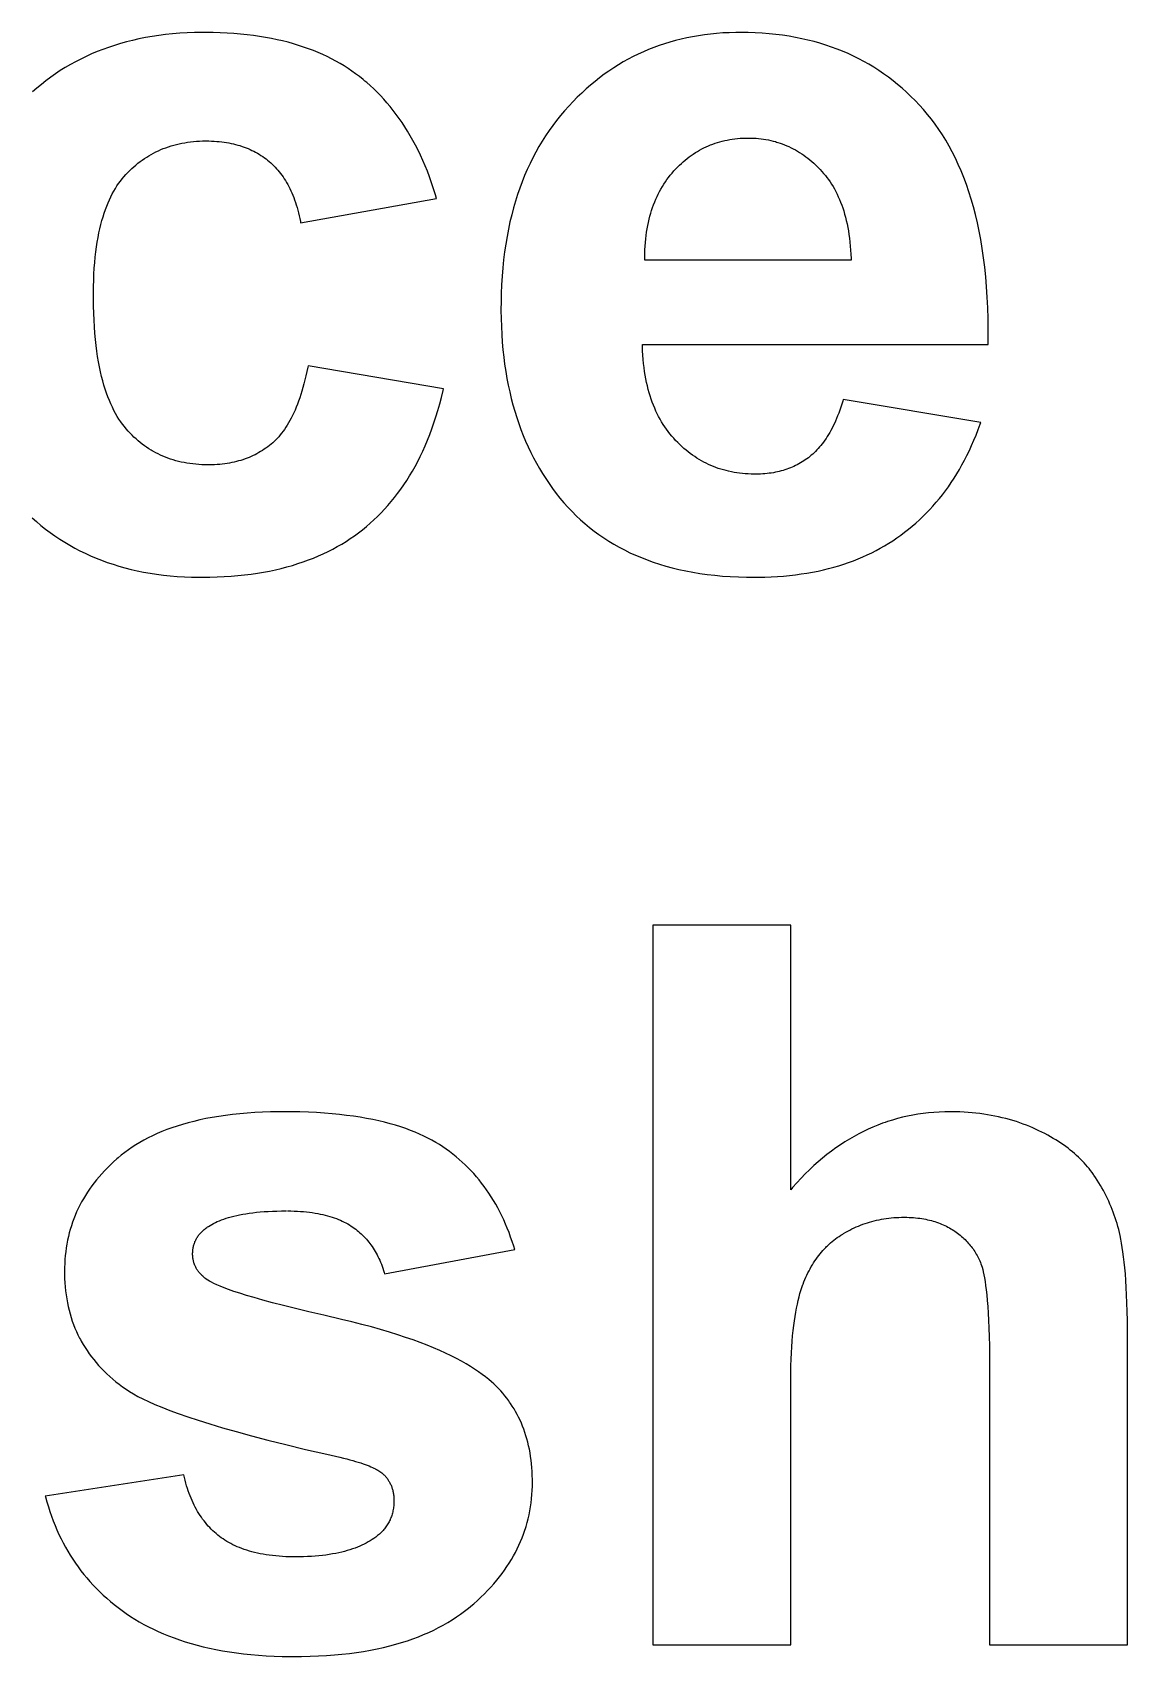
# Model space of a CAD drawing. Header units: millimetres. Extents: x 0 to 841, y 0 to 594.
# Drawn here: x 156.01 to 162.09, y 324.76 to 333.79 of the extents above; entities that cross this region are included whole.
import ezdxf

# ---------------------------------------------------------------- set-up
doc = ezdxf.new("R2010")
doc.units = ezdxf.units.MM
doc.header["$LTSCALE"] = 46.255
doc.layers.add('5_CURVES', color=7, linetype='CONTINUOUS')

msp = doc.modelspace()

# ---------------------------------------------------------------- linework, layer by layer
at = {"layer": '5_CURVES', "color": 7, "linetype": 'CONTINUOUS'}
for p, q in [((157.4999, 332.7346), (158.2557, 332.871)), ((160.5586, 332.5272), (159.4126, 332.5272)), ((159.3989, 332.0579), (161.3198, 332.0579)), ((158.2939, 331.8124), (157.5408, 331.9406)), ((161.2789, 331.6241), (160.5149, 331.7523)), ((159.4562, 328.8301), (159.4562, 324.8301)), ((160.223, 328.8301), (159.4562, 328.8301)), ((160.223, 327.3594), (160.223, 328.8301)), ((157.9665, 326.8929), (158.6895, 327.0266)), ((162.0947, 324.8301), (162.0945, 326.5804)), ((161.328, 326.3787), (161.328, 324.8301)), ((156.8505, 325.7742), (156.0811, 325.6568)), ((159.4562, 324.8301), (160.223, 324.8301)), ((161.328, 324.8301), (162.0947, 324.8301))]:
    msp.add_line(p, q, dxfattribs=at)
for points in [[(156.9651, 333.7933), (156.9517, 333.7932), (156.9096, 333.7925), (156.8684, 333.791), (156.828, 333.7886), (156.7884, 333.7853), (156.7495, 333.7813), (156.7114, 333.7765), (156.6741, 333.7709), (156.6375, 333.7645), (156.6016, 333.7573), (156.5663, 333.7495), (156.5318, 333.7408), (156.4979, 333.7315), (156.4646, 333.7214), (156.432, 333.7105), (156.4, 333.699), (156.3686, 333.6868), (156.3378, 333.6738), (156.3075, 333.6601), (156.2778, 333.6457), (156.2487, 333.6307), (156.2201, 333.6149), (156.192, 333.5983), (156.1644, 333.5811), (156.1374, 333.5632), (156.124, 333.5539), (156.1108, 333.5445), (156.0848, 333.5251), (156.0592, 333.5049), (156.0341, 333.484), (156.0095, 333.4624)], [(157.8055, 333.5641), (157.7846, 333.5791), (157.7631, 333.5936), (157.7411, 333.6076), (157.7186, 333.6211), (157.6955, 333.6342), (157.6718, 333.6468), (157.6475, 333.659), (157.6226, 333.6706), (157.597, 333.6818), (157.5709, 333.6925), (157.5441, 333.7027), (157.5166, 333.7124), (157.4885, 333.7216), (157.4596, 333.7303), (157.4301, 333.7385), (157.3998, 333.7462), (157.3688, 333.7533), (157.337, 333.7599), (157.3045, 333.7659), (157.2712, 333.7714), (157.237, 333.7763), (157.202, 333.7806), (157.1662, 333.7843), (157.1295, 333.7873), (157.0919, 333.7898), (157.0535, 333.7916), (157.0141, 333.7928), (156.9737, 333.7933), (156.9651, 333.7933)], [(159.9419, 333.7933), (159.9177, 333.7931), (159.8817, 333.7921), (159.8464, 333.7904), (159.8116, 333.7878), (159.7774, 333.7845), (159.7437, 333.7804), (159.7105, 333.7755), (159.6779, 333.7699), (159.6457, 333.7636), (159.614, 333.7564), (159.5828, 333.7486), (159.552, 333.74), (159.5217, 333.7307), (159.4917, 333.7206), (159.4622, 333.7098), (159.4331, 333.6983), (159.4043, 333.686), (159.3759, 333.673), (159.3479, 333.6592), (159.3203, 333.6447), (159.293, 333.6295), (159.266, 333.6134), (159.2394, 333.5967), (159.2131, 333.5791), (159.1871, 333.5607), (159.1614, 333.5416), (159.136, 333.5216), (159.1109, 333.5008), (159.0861, 333.4792), (159.0616, 333.4567), (159.0373, 333.4334), (159.0134, 333.4091), (158.9897, 333.384)], [(160.9616, 333.3642), (160.9386, 333.3898), (160.9151, 333.4144), (160.8913, 333.4382), (160.867, 333.4612), (160.8424, 333.4833), (160.8173, 333.5047), (160.7918, 333.5252), (160.7659, 333.545), (160.7395, 333.564), (160.7127, 333.5822), (160.6854, 333.5996), (160.6577, 333.6163), (160.6295, 333.6323), (160.6008, 333.6475), (160.5717, 333.662), (160.542, 333.6757), (160.5118, 333.6887), (160.4811, 333.7009), (160.4498, 333.7124), (160.418, 333.7232), (160.3856, 333.7332), (160.3526, 333.7425), (160.319, 333.7511), (160.2848, 333.7588), (160.2499, 333.7659), (160.2144, 333.7721), (160.1781, 333.7776), (160.1412, 333.7822), (160.1036, 333.7861), (160.0652, 333.7892), (160.0261, 333.7914), (159.9862, 333.7928), (159.9455, 333.7933), (159.9419, 333.7933)], [(158.2557, 332.871), (158.2496, 332.8909), (158.2388, 332.9249), (158.2276, 332.9579), (158.2159, 332.99), (158.2039, 333.0214), (158.1915, 333.0519), (158.1787, 333.0815), (158.1656, 333.1104), (158.1521, 333.1386), (158.1382, 333.166), (158.1239, 333.1926), (158.1093, 333.2186), (158.0944, 333.2438), (158.079, 333.2684), (158.0634, 333.2923), (158.0473, 333.3156), (158.031, 333.3382), (158.0142, 333.3602), (157.9971, 333.3815), (157.9797, 333.4023), (157.9618, 333.4225), (157.9436, 333.4421), (157.9251, 333.4612), (157.9061, 333.4797), (157.8868, 333.4976), (157.867, 333.515), (157.857, 333.5235), (157.8469, 333.5319), (157.8264, 333.5483), (157.8055, 333.5641)], [(158.9897, 333.384), (158.9664, 333.358), (158.9439, 333.3315), (158.9222, 333.3043), (158.9012, 333.2766), (158.8809, 333.2483), (158.8614, 333.2193), (158.8425, 333.1897), (158.8244, 333.1595), (158.8071, 333.1286), (158.7904, 333.0971), (158.7744, 333.0648), (158.7592, 333.0319), (158.7447, 332.9982), (158.7308, 332.9638), (158.7177, 332.9286), (158.7053, 332.8926), (158.6937, 332.8558), (158.6828, 332.8181), (158.6726, 332.7796), (158.6632, 332.7403), (158.6545, 332.7), (158.6467, 332.6588), (158.6396, 332.6167), (158.6333, 332.5736), (158.6278, 332.5294), (158.6232, 332.4843), (158.6194, 332.4381), (158.6165, 332.3908), (158.6145, 332.3423), (158.6134, 332.2928), (158.6131, 332.2571)], [(161.3198, 332.0579), (161.3201, 332.0754), (161.3205, 332.1398), (161.3198, 332.2023), (161.3181, 332.263), (161.3153, 332.322), (161.3116, 332.3793), (161.307, 332.4349), (161.3014, 332.4889), (161.2949, 332.5413), (161.2875, 332.5922), (161.2793, 332.6415), (161.2702, 332.6894), (161.2604, 332.7358), (161.2497, 332.7809), (161.2383, 332.8246), (161.2261, 332.8669), (161.2132, 332.908), (161.1996, 332.9478), (161.1853, 332.9864), (161.1703, 333.0238), (161.1546, 333.06), (161.1382, 333.0951), (161.1212, 333.129), (161.1035, 333.1619), (161.0851, 333.1938), (161.0662, 333.2246), (161.0465, 333.2544), (161.0263, 333.2833), (161.0054, 333.3112), (160.9838, 333.3382), (160.9616, 333.3642)], [(156.5176, 332.9911), (156.5283, 333.003), (156.5391, 333.0145), (156.5501, 333.0255), (156.5613, 333.0362), (156.5726, 333.0465), (156.5842, 333.0565), (156.5958, 333.066), (156.6077, 333.0752), (156.6198, 333.084), (156.632, 333.0925), (156.6444, 333.1006), (156.657, 333.1083), (156.6698, 333.1157), (156.6828, 333.1228), (156.696, 333.1295), (156.7094, 333.1359), (156.723, 333.1419), (156.7368, 333.1475), (156.7508, 333.1529), (156.7651, 333.1578), (156.7795, 333.1625), (156.7943, 333.1668), (156.8092, 333.1707), (156.8244, 333.1743), (156.8398, 333.1775), (156.8555, 333.1804), (156.8714, 333.1829), (156.8877, 333.1851), (156.9042, 333.1869), (156.9209, 333.1883), (156.938, 333.1893), (156.9553, 333.19), (156.973, 333.1903), (156.976, 333.1903)], [(156.976, 333.1903), (156.9897, 333.1902), (157.0045, 333.1897), (157.0191, 333.1891), (157.0333, 333.1881), (157.0473, 333.1869), (157.0611, 333.1853), (157.0746, 333.1836), (157.0878, 333.1815), (157.1008, 333.1793), (157.1136, 333.1767), (157.1261, 333.1739), (157.1385, 333.1709), (157.1505, 333.1676), (157.1624, 333.1641), (157.174, 333.1603), (157.1855, 333.1563), (157.1967, 333.1521), (157.2077, 333.1476), (157.2185, 333.1429), (157.2291, 333.138), (157.2396, 333.1328), (157.2498, 333.1274), (157.2599, 333.1217), (157.2697, 333.1159), (157.2794, 333.1098), (157.2889, 333.1034), (157.2983, 333.0968), (157.3074, 333.09), (157.312, 333.0865), (157.3164, 333.083), (157.3253, 333.0757)], [(159.5742, 333.0232), (159.5837, 333.0336), (159.5942, 333.0445), (159.6048, 333.055), (159.6155, 333.0651), (159.6263, 333.0748), (159.6372, 333.0841), (159.6482, 333.093), (159.6594, 333.1016), (159.6706, 333.1098), (159.682, 333.1177), (159.6935, 333.1252), (159.7051, 333.1324), (159.7169, 333.1392), (159.7288, 333.1457), (159.7409, 333.1519), (159.7531, 333.1577), (159.7654, 333.1632), (159.778, 333.1684), (159.7843, 333.1709), (159.7906, 333.1732), (159.8035, 333.1778), (159.8165, 333.182), (159.8297, 333.1859), (159.8431, 333.1894), (159.8566, 333.1926), (159.8704, 333.1955), (159.8843, 333.1981), (159.8985, 333.2003), (159.9129, 333.2022), (159.9275, 333.2038), (159.9423, 333.205), (159.9574, 333.2059), (159.9727, 333.2065), (159.9883, 333.2066)], [(159.9883, 333.2066), (160.0027, 333.2065), (160.0169, 333.206), (160.031, 333.2051), (160.0449, 333.2039), (160.0587, 333.2024), (160.0723, 333.2005), (160.0858, 333.1983), (160.0991, 333.1958), (160.1123, 333.193), (160.1254, 333.1898), (160.1383, 333.1863), (160.1447, 333.1844), (160.1511, 333.1825), (160.1638, 333.1783), (160.1764, 333.1739), (160.1888, 333.1691), (160.2011, 333.164), (160.2133, 333.1585), (160.2254, 333.1527), (160.2373, 333.1466), (160.2492, 333.1402), (160.261, 333.1334), (160.2726, 333.1262), (160.2842, 333.1188), (160.2956, 333.111), (160.3069, 333.1028), (160.3182, 333.0942), (160.3293, 333.0854), (160.3404, 333.0761), (160.3513, 333.0665), (160.3621, 333.0565), (160.3729, 333.0461), (160.3835, 333.0353), (160.3867, 333.032)], [(157.3253, 333.0757), (157.3338, 333.0683), (157.3421, 333.0606), (157.3502, 333.0527), (157.3582, 333.0445), (157.366, 333.0361), (157.3736, 333.0274), (157.381, 333.0185), (157.3882, 333.0093), (157.3953, 332.9998), (157.4022, 332.9901), (157.4089, 332.98), (157.4154, 332.9697), (157.4218, 332.9591), (157.428, 332.9481), (157.434, 332.9369), (157.4398, 332.9253), (157.4455, 332.9134), (157.451, 332.9012), (157.4563, 332.8886), (157.4614, 332.8757), (157.4663, 332.8624), (157.471, 332.8488), (157.4756, 332.8347), (157.4799, 332.8203), (157.4841, 332.8055), (157.488, 332.7903), (157.4917, 332.7747), (157.4952, 332.7586), (157.4985, 332.7421), (157.4999, 332.7346)], [(156.3485, 332.3308), (156.3485, 332.3449), (156.349, 332.3812), (156.3499, 332.4162), (156.3514, 332.45), (156.3534, 332.4825), (156.3558, 332.5138), (156.3586, 332.5439), (156.3619, 332.573), (156.3656, 332.6009), (156.3696, 332.6278), (156.3741, 332.6537), (156.3789, 332.6786), (156.3841, 332.7026), (156.3896, 332.7256), (156.3955, 332.7478), (156.4016, 332.7691), (156.4081, 332.7895), (156.4149, 332.8092), (156.422, 332.8281), (156.4294, 332.8462), (156.437, 332.8636), (156.4449, 332.8803), (156.4531, 332.8963), (156.4616, 332.9116), (156.4703, 332.9264), (156.4792, 332.9405), (156.4884, 332.954), (156.4979, 332.9669), (156.5076, 332.9793), (156.5176, 332.9911)], [(159.4126, 332.5272), (159.4125, 332.5439), (159.4127, 332.565), (159.4134, 332.5858), (159.4144, 332.6061), (159.4159, 332.626), (159.4177, 332.6455), (159.4199, 332.6646), (159.4224, 332.6834), (159.4254, 332.7017), (159.4287, 332.7197), (159.4323, 332.7373), (159.4363, 332.7546), (159.4406, 332.7715), (159.4453, 332.7881), (159.4503, 332.8043), (159.4556, 332.8202), (159.4613, 332.8358), (159.4673, 332.8511), (159.4736, 332.866), (159.4802, 332.8807), (159.4871, 332.895), (159.4944, 332.9091), (159.502, 332.9229), (159.5099, 332.9364), (159.5181, 332.9496), (159.5267, 332.9625), (159.5355, 332.9752), (159.5447, 332.9876), (159.5542, 332.9997), (159.5641, 333.0116), (159.5742, 333.0232)], [(160.3867, 333.032), (160.3966, 333.0213), (160.4062, 333.0102), (160.4156, 332.9989), (160.4247, 332.9871), (160.4335, 332.9751), (160.442, 332.9627), (160.4503, 332.9499), (160.4583, 332.9368), (160.466, 332.9233), (160.4734, 332.9094), (160.4806, 332.8952), (160.4874, 332.8805), (160.494, 332.8654), (160.5004, 332.85), (160.5064, 332.8341), (160.5121, 332.8177), (160.5175, 332.8009), (160.5227, 332.7837), (160.5275, 332.766), (160.532, 332.7478), (160.5362, 332.7291), (160.5401, 332.71), (160.5436, 332.6903), (160.5468, 332.6701), (160.5496, 332.6493), (160.5521, 332.628), (160.5542, 332.6062), (160.556, 332.5838), (160.5573, 332.5607), (160.5583, 332.5371), (160.5586, 332.5272)], [(156.5204, 331.6023), (156.5101, 331.6155), (156.5, 331.6294), (156.4902, 331.6439), (156.4807, 331.6592), (156.4714, 331.6752), (156.4623, 331.692), (156.4535, 331.7095), (156.445, 331.7279), (156.4368, 331.7471), (156.4288, 331.7671), (156.4212, 331.7881), (156.4138, 331.81), (156.4068, 331.8328), (156.4001, 331.8566), (156.3937, 331.8814), (156.3877, 331.9073), (156.382, 331.9343), (156.3767, 331.9624), (156.3718, 331.9917), (156.3674, 332.0221), (156.3633, 332.0538), (156.3597, 332.0867), (156.3566, 332.121), (156.3539, 332.1566), (156.3518, 332.1936), (156.3501, 332.232), (156.349, 332.2718), (156.3485, 332.3132), (156.3485, 332.3308)], [(158.6131, 332.2571), (158.6131, 332.2479), (158.6137, 332.2026), (158.6151, 332.1581), (158.6173, 332.1145), (158.6202, 332.0718), (158.6239, 332.0299), (158.6284, 331.9888), (158.6336, 331.9485), (158.6395, 331.909), (158.6462, 331.8703), (158.6535, 331.8323), (158.6615, 331.795), (158.6703, 331.7585), (158.6797, 331.7226), (158.6897, 331.6874), (158.7005, 331.6529), (158.7119, 331.6191), (158.7239, 331.5858), (158.7367, 331.5532), (158.75, 331.5212), (158.764, 331.4898), (158.7787, 331.459), (158.794, 331.4287), (158.8099, 331.399), (158.8265, 331.3698), (158.8438, 331.3412), (158.8617, 331.3131), (158.8802, 331.2855), (158.8994, 331.2584)], [(159.5838, 331.5252), (159.5728, 331.5371), (159.5622, 331.5493), (159.552, 331.5617), (159.5421, 331.5745), (159.5325, 331.5876), (159.5232, 331.6011), (159.5142, 331.6148), (159.5056, 331.6289), (159.4973, 331.6434), (159.4893, 331.6582), (159.4816, 331.6734), (159.4742, 331.6889), (159.4672, 331.7048), (159.4604, 331.7212), (159.454, 331.7379), (159.4479, 331.7551), (159.4421, 331.7727), (159.4367, 331.7907), (159.4316, 331.8092), (159.4268, 331.8282), (159.4224, 331.8477), (159.4183, 331.8676), (159.4146, 331.8881), (159.4113, 331.9091), (159.4083, 331.9306), (159.4057, 331.9527), (159.4035, 331.9754), (159.4016, 331.9987), (159.4002, 332.0226), (159.3992, 332.0471), (159.3989, 332.0579)], [(157.5408, 331.9406), (157.5392, 331.9319), (157.5343, 331.9079), (157.5292, 331.8848), (157.524, 331.8624), (157.5185, 331.8408), (157.5129, 331.82), (157.507, 331.7999), (157.501, 331.7805), (157.4949, 331.7619), (157.4885, 331.7439), (157.4821, 331.7266), (157.4754, 331.71), (157.4687, 331.694), (157.4618, 331.6786), (157.4547, 331.6638), (157.4476, 331.6496), (157.4403, 331.636), (157.4329, 331.623), (157.4254, 331.6105), (157.4178, 331.5985), (157.41, 331.587), (157.4022, 331.576), (157.3942, 331.5656), (157.3862, 331.5556), (157.378, 331.546), (157.3698, 331.5369), (157.3614, 331.5283), (157.3529, 331.52), (157.3444, 331.5122)], [(157.8438, 331.0291), (157.8653, 331.0466), (157.8863, 331.0646), (157.9069, 331.0832), (157.9271, 331.1024), (157.9468, 331.1221), (157.966, 331.1425), (157.9849, 331.1634), (158.0033, 331.185), (158.0214, 331.2072), (158.039, 331.23), (158.0561, 331.2535), (158.0729, 331.2776), (158.0892, 331.3024), (158.1052, 331.3279), (158.1207, 331.3541), (158.1358, 331.3809), (158.1505, 331.4085), (158.1647, 331.4369), (158.1785, 331.466), (158.1919, 331.4959), (158.2048, 331.5265), (158.2173, 331.558), (158.2293, 331.5903), (158.2409, 331.6234), (158.252, 331.6574), (158.2626, 331.6923), (158.2728, 331.7281), (158.2824, 331.7647), (158.2916, 331.8023), (158.2939, 331.8124)], [(160.5149, 331.7523), (160.5125, 331.7442), (160.5069, 331.7265), (160.5013, 331.7095), (160.4956, 331.693), (160.4898, 331.6772), (160.4839, 331.6619), (160.4779, 331.6472), (160.4718, 331.633), (160.4656, 331.6193), (160.4593, 331.6062), (160.4529, 331.5934), (160.4465, 331.5812), (160.4399, 331.5694), (160.4332, 331.558), (160.4265, 331.547), (160.4196, 331.5364), (160.4127, 331.5262), (160.4057, 331.5163), (160.3985, 331.5068), (160.3913, 331.4977), (160.3839, 331.4889), (160.3765, 331.4804), (160.3689, 331.4723), (160.3613, 331.4644), (160.3535, 331.4568), (160.3456, 331.4496), (160.3375, 331.4426), (160.3294, 331.4358)], [(160.8123, 330.9829), (160.8344, 330.9986), (160.856, 331.0147), (160.8772, 331.0313), (160.898, 331.0484), (160.9183, 331.0659), (160.9382, 331.0839), (160.9577, 331.1024), (160.9768, 331.1213), (160.9955, 331.1408), (161.0138, 331.1607), (161.0317, 331.1812), (161.0491, 331.2022), (161.0662, 331.2236), (161.0829, 331.2457), (161.0992, 331.2682), (161.1152, 331.2913), (161.1307, 331.315), (161.1459, 331.3393), (161.1606, 331.3641), (161.175, 331.3895), (161.189, 331.4156), (161.2026, 331.4422), (161.2159, 331.4695), (161.2287, 331.4975), (161.2411, 331.5261), (161.2532, 331.5554), (161.2648, 331.5853), (161.276, 331.616), (161.2789, 331.6241)], [(156.9869, 331.3895), (156.9691, 331.3896), (156.9514, 331.3902), (156.934, 331.3912), (156.917, 331.3926), (156.9002, 331.3944), (156.8838, 331.3965), (156.8676, 331.399), (156.8517, 331.4019), (156.8362, 331.4051), (156.8209, 331.4087), (156.8058, 331.4126), (156.7911, 331.4169), (156.7765, 331.4216), (156.7623, 331.4266), (156.7482, 331.4319), (156.7344, 331.4376), (156.7208, 331.4436), (156.7075, 331.45), (156.6943, 331.4568), (156.6814, 331.4639), (156.675, 331.4675), (156.6687, 331.4713), (156.6561, 331.4791), (156.6438, 331.4873), (156.6317, 331.4958), (156.6197, 331.5047), (156.608, 331.514), (156.5964, 331.5236), (156.585, 331.5336), (156.5738, 331.5441), (156.5628, 331.5549), (156.5519, 331.5661), (156.5412, 331.5777), (156.5307, 331.5898), (156.5204, 331.6023)], [(157.3444, 331.5122), (157.3353, 331.5045), (157.3262, 331.497), (157.3168, 331.4897), (157.3073, 331.4827), (157.2976, 331.476), (157.2878, 331.4695), (157.2777, 331.4633), (157.2676, 331.4573), (157.2572, 331.4515), (157.2466, 331.446), (157.2359, 331.4408), (157.225, 331.4358), (157.2139, 331.431), (157.2026, 331.4265), (157.1911, 331.4223), (157.1794, 331.4182), (157.1675, 331.4145), (157.1554, 331.411), (157.1431, 331.4077), (157.1306, 331.4047), (157.1178, 331.402), (157.1049, 331.3995), (157.0917, 331.3973), (157.0782, 331.3953), (157.0645, 331.3936), (157.0506, 331.3922), (157.0364, 331.3911), (157.022, 331.3903), (157.0073, 331.3897), (156.9924, 331.3895), (156.9869, 331.3895)], [(160.0265, 331.3376), (160.0201, 331.3376), (160.0034, 331.338), (159.9869, 331.3387), (159.9707, 331.3398), (159.9547, 331.3412), (159.939, 331.343), (159.9235, 331.3452), (159.9082, 331.3477), (159.8932, 331.3505), (159.8783, 331.3538), (159.8637, 331.3573), (159.8492, 331.3612), (159.835, 331.3655), (159.8209, 331.3701), (159.807, 331.375), (159.7933, 331.3803), (159.7798, 331.3859), (159.7665, 331.3919), (159.7533, 331.3982), (159.7402, 331.4049), (159.7273, 331.4119), (159.7146, 331.4193), (159.702, 331.427), (159.6896, 331.4351), (159.6773, 331.4436), (159.6652, 331.4524), (159.6531, 331.4616), (159.6413, 331.4712), (159.6295, 331.4812), (159.6179, 331.4916), (159.6064, 331.5024), (159.595, 331.5136), (159.5838, 331.5252)], [(160.3294, 331.4358), (160.3211, 331.4293), (160.3126, 331.4231), (160.3041, 331.4171), (160.2954, 331.4113), (160.2866, 331.4057), (160.2777, 331.4003), (160.2686, 331.3952), (160.2594, 331.3902), (160.2501, 331.3855), (160.2407, 331.381), (160.2311, 331.3768), (160.2213, 331.3727), (160.2115, 331.3689), (160.2014, 331.3653), (160.1913, 331.3618), (160.1809, 331.3587), (160.1704, 331.3557), (160.1598, 331.3529), (160.149, 331.3504), (160.138, 331.3481), (160.1268, 331.346), (160.1154, 331.3441), (160.1039, 331.3425), (160.0921, 331.3411), (160.0802, 331.3399), (160.0681, 331.339), (160.0557, 331.3383), (160.0432, 331.3378), (160.0305, 331.3376), (160.0265, 331.3376)], [(158.8994, 331.2584), (158.92, 331.231), (158.9411, 331.2045), (158.9628, 331.1788), (158.985, 331.1539), (159.0078, 331.1299), (159.0312, 331.1067), (159.0552, 331.0842), (159.0798, 331.0626), (159.0924, 331.052), (159.105, 331.0417), (159.1309, 331.0215), (159.1573, 331.0021), (159.1844, 330.9835), (159.2121, 330.9656), (159.2405, 330.9484), (159.2696, 330.932), (159.2994, 330.9163), (159.3299, 330.9013), (159.3611, 330.8871), (159.3931, 330.8736), (159.4258, 330.8608), (159.4594, 330.8488), (159.4937, 330.8375), (159.5289, 330.827), (159.565, 330.8173), (159.6019, 330.8083), (159.6398, 330.8001), (159.6785, 330.7928), (159.7183, 330.7862), (159.759, 330.7805), (159.8007, 330.7756), (159.8435, 330.7716), (159.8873, 330.7685), (159.9322, 330.7663), (159.9783, 330.765), (160.0183, 330.7646)], [(156.0074, 331.0958), (156.032, 331.074), (156.0569, 331.0531), (156.0824, 331.0329), (156.1082, 331.0134), (156.1346, 330.9947), (156.1614, 330.9767), (156.1887, 330.9595), (156.2164, 330.943), (156.2447, 330.9272), (156.2735, 330.9121), (156.3027, 330.8977), (156.3326, 330.8841), (156.3629, 330.8712), (156.3938, 330.8589), (156.4253, 330.8474), (156.4574, 330.8366), (156.4901, 330.8266), (156.5234, 330.8172), (156.5573, 330.8086), (156.5919, 330.8007), (156.6271, 330.7936), (156.663, 330.7872), (156.6997, 330.7816), (156.737, 330.7768), (156.7751, 330.7727), (156.8139, 330.7695), (156.8536, 330.7671), (156.894, 330.7655), (156.9352, 330.7647), (156.9515, 330.7646)], [(156.9515, 330.7646), (156.9539, 330.7646), (156.9952, 330.765), (157.0355, 330.7662), (157.0749, 330.768), (157.1135, 330.7705), (157.1512, 330.7737), (157.188, 330.7776), (157.224, 330.7821), (157.2592, 330.7873), (157.2936, 330.793), (157.3273, 330.7994), (157.3602, 330.8064), (157.3924, 330.814), (157.4238, 330.8222), (157.4546, 330.8309), (157.4847, 330.8403), (157.5141, 330.8502), (157.543, 330.8606), (157.5711, 330.8716), (157.5987, 330.8832), (157.6257, 330.8953), (157.6521, 330.908), (157.6779, 330.9212), (157.7032, 330.935), (157.7279, 330.9493), (157.7521, 330.9641), (157.7758, 330.9795), (157.799, 330.9955), (157.8216, 331.012), (157.8438, 331.0291)], [(160.0183, 330.7646), (160.0425, 330.7648), (160.0788, 330.7655), (160.1144, 330.7669), (160.1493, 330.7689), (160.1835, 330.7715), (160.217, 330.7747), (160.2498, 330.7785), (160.282, 330.7829), (160.3135, 330.7878), (160.3444, 330.7933), (160.3748, 330.7993), (160.4045, 330.8059), (160.4337, 330.8131), (160.4623, 330.8208), (160.4904, 330.829), (160.518, 330.8377), (160.545, 330.8469), (160.5716, 330.8567), (160.5976, 330.867), (160.6232, 330.8778), (160.6484, 330.8891), (160.6731, 330.901), (160.6973, 330.9133), (160.7211, 330.9262), (160.7445, 330.9396), (160.7675, 330.9535), (160.7901, 330.9679), (160.8123, 330.9829)], [(157.4071, 327.7933), (157.379, 327.7931), (157.3328, 327.7923), (157.288, 327.7908), (157.2444, 327.7885), (157.2021, 327.7856), (157.1611, 327.782), (157.1213, 327.7778), (157.0826, 327.7729), (157.0452, 327.7674), (157.0088, 327.7614), (156.9736, 327.7548), (156.9395, 327.7476), (156.9065, 327.7398), (156.8745, 327.7316), (156.8435, 327.7228), (156.8135, 327.7135), (156.7845, 327.7038), (156.7564, 327.6936), (156.7292, 327.6829), (156.7029, 327.6717), (156.6775, 327.6601), (156.653, 327.6481), (156.6293, 327.6356), (156.6064, 327.6227), (156.5843, 327.6094), (156.5629, 327.5957), (156.5424, 327.5816), (156.5225, 327.567), (156.5034, 327.5521), (156.485, 327.5367)], [(158.2901, 327.598), (158.2707, 327.6106), (158.2504, 327.623), (158.2293, 327.6349), (158.2074, 327.6466), (158.1845, 327.6579), (158.1608, 327.6688), (158.1361, 327.6794), (158.1104, 327.6895), (158.0838, 327.6993), (158.0561, 327.7087), (158.0273, 327.7177), (157.9975, 327.7263), (157.9666, 327.7344), (157.9345, 327.7421), (157.9012, 327.7493), (157.8667, 327.7561), (157.831, 327.7623), (157.7939, 327.768), (157.7556, 327.7732), (157.7159, 327.7779), (157.6748, 327.7819), (157.6323, 327.7854), (157.5883, 327.7883), (157.5429, 327.7905), (157.4959, 327.7921), (157.4473, 327.793), (157.4071, 327.7933)], [(161.1097, 327.7933), (161.0789, 327.7929), (161.0483, 327.7917), (161.0182, 327.7898), (160.9884, 327.7871), (160.9589, 327.7836), (160.9297, 327.7794), (160.9009, 327.7744), (160.8723, 327.7687), (160.8441, 327.7623), (160.8161, 327.7551), (160.7883, 327.7471), (160.7609, 327.7384), (160.7472, 327.7338), (160.7337, 327.729), (160.7067, 327.7188), (160.68, 327.7079), (160.6535, 327.6962), (160.6273, 327.6837), (160.6012, 327.6705), (160.5754, 327.6565), (160.5498, 327.6417), (160.5244, 327.6261), (160.4992, 327.6097), (160.4742, 327.5925), (160.4493, 327.5744), (160.4247, 327.5555), (160.4002, 327.5358), (160.3759, 327.5151), (160.3518, 327.4936), (160.3278, 327.4712), (160.304, 327.4478), (160.2804, 327.4235), (160.257, 327.3983), (160.2337, 327.372), (160.223, 327.3594)], [(161.5872, 327.695), (161.5694, 327.703), (161.5514, 327.7107), (161.5332, 327.718), (161.5147, 327.725), (161.496, 327.7317), (161.4771, 327.7381), (161.4579, 327.7441), (161.4384, 327.7498), (161.4188, 327.7552), (161.3988, 327.7602), (161.3787, 327.7649), (161.3583, 327.7692), (161.3376, 327.7732), (161.3167, 327.7768), (161.2956, 327.7801), (161.2742, 327.7831), (161.2526, 327.7856), (161.2307, 327.7878), (161.2086, 327.7897), (161.1862, 327.7911), (161.1636, 327.7922), (161.1408, 327.7929), (161.1177, 327.7932), (161.1097, 327.7933)], [(161.9058, 327.4436), (161.8978, 327.4548), (161.8895, 327.4659), (161.8809, 327.4769), (161.872, 327.4878), (161.8627, 327.4985), (161.8532, 327.5091), (161.8432, 327.5197), (161.833, 327.5301), (161.8224, 327.5403), (161.8115, 327.5505), (161.8002, 327.5605), (161.7885, 327.5705), (161.7765, 327.5803), (161.7641, 327.59), (161.7514, 327.5995), (161.7383, 327.609), (161.7247, 327.6183), (161.7108, 327.6275), (161.6966, 327.6365), (161.6819, 327.6454), (161.6668, 327.6542), (161.6512, 327.6629), (161.6353, 327.6714), (161.6189, 327.6798), (161.6021, 327.688), (161.5872, 327.695)], [(158.6895, 327.0266), (158.6839, 327.0453), (158.6756, 327.0711), (158.6669, 327.0964), (158.6579, 327.1211), (158.6484, 327.1453), (158.6386, 327.1689), (158.6284, 327.192), (158.6178, 327.2147), (158.6068, 327.2368), (158.5955, 327.2584), (158.5837, 327.2795), (158.5717, 327.3001), (158.5592, 327.3203), (158.5464, 327.34), (158.5332, 327.3593), (158.5197, 327.3781), (158.5058, 327.3965), (158.4915, 327.4144), (158.4768, 327.432), (158.4618, 327.4491), (158.4464, 327.4658), (158.4306, 327.4821), (158.4144, 327.4979), (158.3978, 327.5134), (158.3809, 327.5285), (158.3635, 327.5432), (158.3458, 327.5575), (158.3276, 327.5713), (158.3091, 327.5849), (158.2901, 327.598)], [(156.485, 327.5367), (156.4787, 327.5312), (156.4606, 327.515), (156.4432, 327.4987), (156.4265, 327.4822), (156.4104, 327.4656), (156.3949, 327.4489), (156.3801, 327.432), (156.3659, 327.415), (156.3523, 327.3978), (156.3392, 327.3805), (156.3268, 327.3631), (156.3149, 327.3454), (156.3036, 327.3277), (156.2928, 327.3097), (156.2826, 327.2916), (156.2729, 327.2732), (156.2638, 327.2547), (156.2551, 327.236), (156.247, 327.2171), (156.2394, 327.198), (156.2324, 327.1787), (156.2258, 327.1591), (156.2198, 327.1393), (156.2142, 327.1193), (156.2092, 327.099), (156.2047, 327.0785), (156.2007, 327.0577), (156.1972, 327.0366), (156.1943, 327.0153), (156.1919, 326.9936), (156.19, 326.9717), (156.1886, 326.9494), (156.1878, 326.9267), (156.1875, 326.9038)], [(162.0535, 327.1056), (162.0497, 327.1222), (162.0456, 327.1387), (162.0413, 327.1549), (162.0367, 327.1711), (162.0319, 327.1871), (162.0267, 327.2029), (162.0213, 327.2186), (162.0157, 327.2342), (162.0098, 327.2497), (162.0036, 327.265), (161.9971, 327.2803), (161.9904, 327.2954), (161.9834, 327.3104), (161.9761, 327.3253), (161.9685, 327.3401), (161.9606, 327.3548), (161.9525, 327.3694), (161.9441, 327.384), (161.9354, 327.3984), (161.9263, 327.4128), (161.917, 327.4271), (161.9074, 327.4413), (161.9058, 327.4436)], [(156.9878, 327.1561), (156.9966, 327.1616), (157.0059, 327.167), (157.0157, 327.1722), (157.026, 327.1773), (157.0368, 327.1823), (157.0482, 327.1872), (157.0601, 327.1919), (157.0726, 327.1964), (157.0857, 327.2008), (157.0995, 327.205), (157.1139, 327.2091), (157.1289, 327.213), (157.1446, 327.2166), (157.161, 327.2201), (157.1782, 327.2234), (157.196, 327.2264), (157.2146, 327.2292), (157.234, 327.2318), (157.2542, 327.2341), (157.2752, 327.2361), (157.297, 327.2379), (157.3196, 327.2394), (157.3431, 327.2405), (157.3675, 327.2414), (157.3927, 327.2419), (157.4189, 327.2421), (157.4208, 327.2421)], [(157.4267, 327.2421), (157.4457, 327.2419), (157.4641, 327.2413), (157.4821, 327.2405), (157.4995, 327.2394), (157.5165, 327.2381), (157.533, 327.2365), (157.5491, 327.2346), (157.5646, 327.2325), (157.5798, 327.2301), (157.5945, 327.2275), (157.6089, 327.2247), (157.6228, 327.2217), (157.6363, 327.2184), (157.6494, 327.215), (157.6622, 327.2113), (157.6746, 327.2074), (157.6866, 327.2033), (157.6983, 327.199), (157.7096, 327.1946), (157.7206, 327.1899), (157.7313, 327.185), (157.7417, 327.18), (157.7518, 327.1748), (157.7615, 327.1694), (157.771, 327.1638), (157.7802, 327.158), (157.7891, 327.1521)], [(160.5124, 327.1135), (160.5174, 327.1166), (160.5288, 327.1232), (160.5402, 327.1297), (160.5518, 327.1358), (160.5635, 327.1417), (160.5754, 327.1474), (160.5874, 327.1528), (160.5994, 327.158), (160.6117, 327.1629), (160.624, 327.1675), (160.6365, 327.1719), (160.6491, 327.1761), (160.6618, 327.18), (160.6746, 327.1836), (160.6876, 327.1869), (160.7007, 327.1901), (160.7139, 327.1929), (160.7273, 327.1955), (160.7408, 327.1978), (160.7544, 327.1999), (160.7681, 327.2016), (160.782, 327.2032), (160.796, 327.2044), (160.8101, 327.2054), (160.8243, 327.2061), (160.8387, 327.2065), (160.8532, 327.2066)], [(160.8532, 327.2066), (160.8563, 327.2066), (160.869, 327.2065), (160.8814, 327.2061), (160.8937, 327.2055), (160.9057, 327.2047), (160.9175, 327.2036), (160.9291, 327.2024), (160.9405, 327.2009), (160.9517, 327.1993), (160.9626, 327.1975), (160.9734, 327.1954), (160.984, 327.1932), (160.9944, 327.1908), (161.0046, 327.1882), (161.0146, 327.1854), (161.0244, 327.1824), (161.034, 327.1792), (161.0435, 327.1759), (161.0528, 327.1724), (161.0619, 327.1687), (161.0708, 327.1648), (161.0796, 327.1608), (161.0882, 327.1566), (161.0966, 327.1522), (161.1049, 327.1477), (161.113, 327.1429), (161.121, 327.138), (161.1288, 327.133)], [(156.8996, 327.002), (156.8996, 327.0025), (156.8997, 327.0079), (156.8999, 327.0133), (156.9003, 327.0186), (156.9008, 327.0237), (156.9014, 327.0288), (156.9021, 327.0338), (156.903, 327.0388), (156.904, 327.0436), (156.9052, 327.0484), (156.9064, 327.0531), (156.9078, 327.0577), (156.9094, 327.0622), (156.911, 327.0667), (156.9128, 327.0712), (156.9147, 327.0755), (156.9167, 327.0798), (156.9189, 327.0841), (156.9212, 327.0883), (156.9236, 327.0925), (156.9262, 327.0966), (156.9289, 327.1006), (156.9317, 327.1046), (156.9347, 327.1086), (156.9378, 327.1125), (156.9411, 327.1163), (156.9445, 327.1202), (156.9481, 327.1239), (156.9518, 327.1277), (156.9557, 327.1314), (156.9598, 327.135), (156.964, 327.1386), (156.9684, 327.1422), (156.973, 327.1457), (156.9778, 327.1492), (156.9827, 327.1527), (156.9878, 327.1561)], [(157.7891, 327.1521), (157.7975, 327.1461), (157.8058, 327.14), (157.8138, 327.1337), (157.8217, 327.1272), (157.8294, 327.1206), (157.8369, 327.1138), (157.8442, 327.1068), (157.8514, 327.0996), (157.8584, 327.0922), (157.8652, 327.0847), (157.8718, 327.0769), (157.8783, 327.069), (157.8847, 327.0609), (157.8908, 327.0525), (157.8969, 327.044), (157.9027, 327.0352), (157.9084, 327.0262), (157.9139, 327.017), (157.9193, 327.0076), (157.9246, 326.9979), (157.9296, 326.988), (157.9346, 326.9779), (157.9393, 326.9674), (157.9439, 326.9568), (157.9484, 326.9458), (157.9527, 326.9346), (157.9568, 326.9231), (157.9608, 326.9114), (157.9646, 326.8993), (157.9665, 326.8929)], [(160.2912, 326.8328), (160.2916, 326.834), (160.2967, 326.8473), (160.302, 326.8603), (160.3074, 326.873), (160.3131, 326.8854), (160.3189, 326.8974), (160.3248, 326.9092), (160.331, 326.9207), (160.3373, 326.932), (160.3438, 326.943), (160.3505, 326.9537), (160.3574, 326.9641), (160.3644, 326.9743), (160.3716, 326.9843), (160.379, 326.994), (160.3866, 327.0035), (160.3943, 327.0127), (160.4022, 327.0218), (160.4104, 327.0306), (160.4187, 327.0392), (160.4229, 327.0434), (160.4271, 327.0475), (160.4358, 327.0557), (160.4447, 327.0636), (160.4537, 327.0714), (160.463, 327.0789), (160.4725, 327.0862), (160.4821, 327.0933), (160.492, 327.1002), (160.5021, 327.107), (160.5124, 327.1135)], [(161.1288, 327.133), (161.1346, 327.1291), (161.1426, 327.1235), (161.1503, 327.1178), (161.1578, 327.1121), (161.165, 327.1063), (161.172, 327.1004), (161.1789, 327.0945), (161.1855, 327.0884), (161.1919, 327.0823), (161.1981, 327.0761), (161.2041, 327.0699), (161.2099, 327.0635), (161.2156, 327.0571), (161.221, 327.0505), (161.2263, 327.0439), (161.2314, 327.0371), (161.2364, 327.0303), (161.2412, 327.0233), (161.2458, 327.0163), (161.2502, 327.0091), (161.2545, 327.0018), (161.2586, 326.9944), (161.2606, 326.9906), (161.2626, 326.9869), (161.2664, 326.9792), (161.2701, 326.9714), (161.2736, 326.9635), (161.2769, 326.9554), (161.2801, 326.9472), (161.2831, 326.9388)], [(162.0945, 326.5804), (162.0939, 326.6336), (162.0929, 326.6836), (162.0915, 326.7306), (162.0898, 326.7747), (162.0877, 326.8161), (162.0854, 326.8549), (162.0827, 326.8912), (162.0798, 326.9251), (162.0766, 326.9568), (162.0732, 326.9863), (162.0696, 327.0139), (162.0658, 327.0394), (162.0619, 327.0632), (162.0577, 327.0852), (162.0535, 327.1056)], [(156.9757, 326.8624), (156.9726, 326.8648), (156.9681, 326.8683), (156.9637, 326.8719), (156.9595, 326.8756), (156.9555, 326.8792), (156.9517, 326.8828), (156.948, 326.8865), (156.9445, 326.8902), (156.9411, 326.8939), (156.9379, 326.8976), (156.9348, 326.9014), (156.9319, 326.9052), (156.9291, 326.909), (156.9265, 326.9128), (156.9239, 326.9167), (156.9216, 326.9206), (156.9193, 326.9245), (156.9172, 326.9284), (156.9152, 326.9324), (156.9133, 326.9364), (156.9115, 326.9405), (156.9107, 326.9425), (156.9099, 326.9446), (156.9084, 326.9487), (156.907, 326.9529), (156.9057, 326.9571), (156.9046, 326.9613), (156.9036, 326.9656), (156.9026, 326.97), (156.9018, 326.9744), (156.9012, 326.9788), (156.9006, 326.9833), (156.9002, 326.9879), (156.8999, 326.9925), (156.8997, 326.9972), (156.8996, 327.002)], [(161.2831, 326.9388), (161.2865, 326.9285), (161.2899, 326.9166), (161.2932, 326.903), (161.2966, 326.8874), (161.3, 326.8698), (161.3032, 326.8498), (161.3065, 326.8275), (161.3095, 326.8026), (161.3125, 326.775), (161.3153, 326.7445), (161.3179, 326.7109), (161.3203, 326.6742), (161.3224, 326.634), (161.3242, 326.5904), (161.3257, 326.5432), (161.3269, 326.4922), (161.3276, 326.4374), (161.328, 326.3787)], [(156.1875, 326.9038), (156.1876, 326.8901), (156.1882, 326.8662), (156.1894, 326.8427), (156.1911, 326.8197), (156.1934, 326.797), (156.1963, 326.7748), (156.1997, 326.7529), (156.2036, 326.7315), (156.208, 326.7104), (156.213, 326.6896), (156.2185, 326.6692), (156.2245, 326.6492), (156.231, 326.6294), (156.238, 326.61), (156.2456, 326.5909), (156.2537, 326.5721), (156.2622, 326.5536), (156.2713, 326.5353), (156.2761, 326.5263), (156.2809, 326.5174), (156.2911, 326.4997), (156.3017, 326.4823), (156.3129, 326.4651), (156.3247, 326.4482), (156.337, 326.4316), (156.3498, 326.4152), (156.3632, 326.399), (156.3771, 326.3831), (156.3917, 326.3674), (156.4068, 326.352), (156.4225, 326.3368), (156.4389, 326.3218), (156.4559, 326.307), (156.4735, 326.2925), (156.4917, 326.2782), (156.5107, 326.2641), (156.5303, 326.2503)], [(157.6285, 326.6616), (157.5458, 326.681), (157.4712, 326.6991), (157.404, 326.7159), (157.3437, 326.7316), (157.2898, 326.7461), (157.2418, 326.7597), (157.1991, 326.7723), (157.1614, 326.784), (157.1283, 326.7948), (157.0992, 326.8049), (157.074, 326.8142), (157.0521, 326.8229), (157.0334, 326.8308), (157.0174, 326.8382), (157.0039, 326.845), (156.9926, 326.8513), (156.9833, 326.8571), (156.9757, 326.8624)], [(160.223, 324.8301), (160.223, 326.3024), (160.2234, 326.3426), (160.2243, 326.3809), (160.2255, 326.4175), (160.2271, 326.4524), (160.229, 326.4857), (160.2313, 326.5175), (160.2339, 326.5478), (160.2368, 326.5767), (160.24, 326.6043), (160.2435, 326.6306), (160.2473, 326.6556), (160.2513, 326.6794), (160.2555, 326.7021), (160.26, 326.7237), (160.2647, 326.7443), (160.2696, 326.7638), (160.2747, 326.7824), (160.28, 326.8001), (160.2855, 326.8169), (160.2912, 326.8328)], [(158.5459, 326.3041), (158.5279, 326.3187), (158.5087, 326.3333), (158.4883, 326.348), (158.4665, 326.3626), (158.4434, 326.3773), (158.4189, 326.392), (158.3929, 326.4068), (158.3654, 326.4215), (158.3363, 326.4362), (158.3056, 326.451), (158.2731, 326.4657), (158.2389, 326.4804), (158.2029, 326.4951), (158.1649, 326.5098), (158.125, 326.5245), (158.0831, 326.539), (158.0391, 326.5536), (157.9929, 326.568), (157.9444, 326.5824), (157.8937, 326.5967), (157.8405, 326.611), (157.7849, 326.6251), (157.7267, 326.639), (157.6285, 326.6616)], [(158.7878, 325.736), (158.7877, 325.7484), (158.7872, 325.771), (158.7862, 325.7931), (158.7847, 325.8149), (158.7828, 325.8361), (158.7805, 325.857), (158.7777, 325.8775), (158.7744, 325.8976), (158.7707, 325.9173), (158.7666, 325.9366), (158.7621, 325.9555), (158.7572, 325.9741), (158.7518, 325.9924), (158.746, 326.0103), (158.7399, 326.0278), (158.7333, 326.045), (158.7263, 326.0619), (158.719, 326.0785), (158.7112, 326.0947), (158.703, 326.1107), (158.6945, 326.1263), (158.6855, 326.1417), (158.6761, 326.1567), (158.6663, 326.1715), (158.6613, 326.1788), (158.6562, 326.186), (158.6456, 326.2002), (158.6346, 326.2141), (158.6232, 326.2278), (158.6114, 326.2412), (158.5991, 326.2543), (158.5865, 326.2671), (158.5734, 326.2797), (158.5598, 326.292), (158.5459, 326.3041)], [(156.5303, 326.2503), (156.5494, 326.2377), (156.5712, 326.2246), (156.5959, 326.211), (156.6237, 326.1967), (156.655, 326.1818), (156.6899, 326.1663), (156.7288, 326.1501), (156.7721, 326.1332), (156.82, 326.1155), (156.8729, 326.0971), (156.9312, 326.0778), (156.9952, 326.0577), (157.0654, 326.0367), (157.1423, 326.0148), (157.2263, 325.9918), (157.318, 325.9678), (157.4179, 325.9427), (157.5267, 325.9164), (157.6449, 325.8888)], [(157.6449, 325.8888), (157.7174, 325.8723), (157.7372, 325.8677), (157.7558, 325.863), (157.7733, 325.8585), (157.7898, 325.854), (157.8053, 325.8495), (157.8199, 325.8451), (157.8336, 325.8407), (157.8464, 325.8364), (157.8584, 325.8322), (157.8696, 325.828), (157.88, 325.8239), (157.8898, 325.8198), (157.8988, 325.8158), (157.9072, 325.8119), (157.915, 325.808), (157.9222, 325.8042), (157.9289, 325.8004), (157.935, 325.7967), (157.9407, 325.793), (157.9459, 325.7894), (157.9506, 325.7859), (157.9549, 325.7824), (157.9588, 325.779), (157.9624, 325.7756)], [(157.0492, 325.4324), (157.0396, 325.44), (157.0303, 325.4478), (157.0211, 325.4558), (157.0122, 325.464), (157.0035, 325.4725), (156.9949, 325.4812), (156.9866, 325.4902), (156.9785, 325.4994), (156.9706, 325.5089), (156.9629, 325.5186), (156.9553, 325.5286), (156.948, 325.5389), (156.9409, 325.5494), (156.9339, 325.5602), (156.9272, 325.5713), (156.9206, 325.5827), (156.9142, 325.5944), (156.9081, 325.6064), (156.9021, 325.6187), (156.8963, 325.6313), (156.8907, 325.6443), (156.8854, 325.6575), (156.8802, 325.6711), (156.8752, 325.6851), (156.8705, 325.6994), (156.8659, 325.7141), (156.8616, 325.7292), (156.8575, 325.7446), (156.8536, 325.7605), (156.8505, 325.7742)], [(157.9624, 325.7756), (157.9657, 325.7721), (157.969, 325.7686), (157.9722, 325.7649), (157.9753, 325.7613), (157.9782, 325.7575), (157.9811, 325.7537), (157.9838, 325.7499), (157.9865, 325.7459), (157.989, 325.7419), (157.9915, 325.7378), (157.9938, 325.7337), (157.9961, 325.7295), (157.9982, 325.7252), (158.0003, 325.7209), (158.0022, 325.7165), (158.004, 325.712), (158.0057, 325.7074), (158.0073, 325.7028), (158.0088, 325.6981), (158.0102, 325.6934), (158.0115, 325.6886), (158.0127, 325.6837), (158.0138, 325.6787), (158.0148, 325.6737), (158.0156, 325.6686), (158.0163, 325.6634), (158.017, 325.6582), (158.0175, 325.6528), (158.0179, 325.6475), (158.0181, 325.642), (158.0183, 325.6365), (158.0183, 325.6323)], [(158.4543, 325.0518), (158.4617, 325.0582), (158.4822, 325.0765), (158.502, 325.0949), (158.5209, 325.1134), (158.5391, 325.132), (158.5565, 325.1506), (158.5732, 325.1694), (158.5893, 325.1883), (158.6046, 325.2073), (158.6192, 325.2264), (158.6331, 325.2456), (158.6465, 325.265), (158.6591, 325.2844), (158.6711, 325.3041), (158.6825, 325.3238), (158.6933, 325.3437), (158.7035, 325.3638), (158.7131, 325.384), (158.7221, 325.4043), (158.7305, 325.4249), (158.7383, 325.4457), (158.7456, 325.4666), (158.749, 325.4771), (158.7523, 325.4877), (158.7584, 325.5091), (158.7639, 325.5306), (158.7689, 325.5524), (158.7733, 325.5744), (158.7771, 325.5967), (158.7803, 325.6192), (158.783, 325.642), (158.7851, 325.665), (158.7866, 325.6884), (158.7875, 325.712), (158.7878, 325.736)], [(156.0811, 325.6568), (156.0822, 325.6526), (156.0898, 325.6248), (156.0978, 325.5975), (156.1064, 325.5707), (156.1156, 325.5444), (156.1252, 325.5185), (156.1353, 325.4931), (156.1459, 325.4682), (156.157, 325.4437), (156.1686, 325.4196), (156.1807, 325.396), (156.1933, 325.3728), (156.2064, 325.35), (156.2199, 325.3276), (156.234, 325.3056), (156.2486, 325.284), (156.2637, 325.2628), (156.2714, 325.2523), (156.2793, 325.2419), (156.2954, 325.2214), (156.312, 325.2013), (156.3292, 325.1816), (156.3468, 325.1622), (156.365, 325.1432), (156.3838, 325.1246), (156.403, 325.1063), (156.4229, 325.0883), (156.4433, 325.0707), (156.4642, 325.0535), (156.4858, 325.0366), (156.5079, 325.02), (156.5306, 325.0038)], [(158.0183, 325.6323), (158.0182, 325.6247), (158.018, 325.6172), (158.0175, 325.6099), (158.0169, 325.6027), (158.0161, 325.5956), (158.0151, 325.5886), (158.014, 325.5818), (158.0127, 325.575), (158.0113, 325.5684), (158.0097, 325.5618), (158.0079, 325.5554), (158.006, 325.5491), (158.0039, 325.5428), (158.0016, 325.5367), (157.9992, 325.5306), (157.9979, 325.5277), (157.9966, 325.5247), (157.9939, 325.5188), (157.991, 325.5131), (157.9879, 325.5074), (157.9847, 325.5018), (157.9814, 325.4963), (157.9778, 325.4909), (157.9741, 325.4855), (157.9703, 325.4803), (157.9663, 325.4751), (157.9621, 325.47), (157.9577, 325.465), (157.9532, 325.46), (157.9484, 325.4552), (157.9435, 325.4504), (157.9385, 325.4457), (157.9332, 325.4411), (157.9278, 325.4365), (157.9221, 325.4321), (157.917, 325.4282)], [(157.4699, 325.3185), (157.4585, 325.3186), (157.438, 325.3189), (157.418, 325.3196), (157.3986, 325.3206), (157.3796, 325.322), (157.3611, 325.3236), (157.3431, 325.3255), (157.3255, 325.3278), (157.3084, 325.3303), (157.2917, 325.3331), (157.2755, 325.3362), (157.2597, 325.3395), (157.2443, 325.3431), (157.2293, 325.347), (157.2148, 325.3511), (157.2006, 325.3555), (157.1868, 325.36), (157.1734, 325.3649), (157.1604, 325.3699), (157.1478, 325.3752), (157.1355, 325.3807), (157.1235, 325.3864), (157.1119, 325.3924), (157.1007, 325.3985), (157.0897, 325.4049), (157.0791, 325.4115), (157.0688, 325.4183), (157.0589, 325.4252), (157.0492, 325.4324)], [(157.917, 325.4282), (157.9072, 325.4212), (157.8971, 325.4144), (157.8866, 325.4079), (157.8758, 325.4015), (157.8645, 325.3953), (157.8529, 325.3893), (157.8408, 325.3836), (157.8283, 325.378), (157.8154, 325.3726), (157.802, 325.3675), (157.7882, 325.3626), (157.7739, 325.3579), (157.7591, 325.3534), (157.7438, 325.3492), (157.7279, 325.3452), (157.7116, 325.3414), (157.6947, 325.3379), (157.6772, 325.3347), (157.6591, 325.3317), (157.6405, 325.329), (157.6212, 325.3266), (157.6013, 325.3245), (157.5808, 325.3227), (157.5596, 325.3212), (157.5377, 325.32), (157.5151, 325.3192), (157.4918, 325.3187), (157.4699, 325.3185)], [(157.4699, 324.7646), (157.5055, 324.7648), (157.5529, 324.7658), (157.5989, 324.7676), (157.6437, 324.7701), (157.6873, 324.7733), (157.7296, 324.7773), (157.7708, 324.782), (157.8108, 324.7873), (157.8497, 324.7933), (157.8875, 324.7999), (157.9242, 324.8072), (157.9599, 324.8151), (157.9946, 324.8236), (158.0283, 324.8327), (158.0611, 324.8423), (158.093, 324.8526), (158.1239, 324.8633), (158.154, 324.8747), (158.1832, 324.8866), (158.2116, 324.899), (158.2392, 324.9119), (158.266, 324.9254), (158.292, 324.9393), (158.3173, 324.9539), (158.3419, 324.9689), (158.3657, 324.9844), (158.3889, 325.0005), (158.4113, 325.0171), (158.4331, 325.0342), (158.4543, 325.0518)], [(156.5306, 325.0038), (156.5541, 324.9879), (156.5782, 324.9726), (156.603, 324.9577), (156.6284, 324.9433), (156.6546, 324.9295), (156.6814, 324.9161), (156.709, 324.9032), (156.7373, 324.8909), (156.7664, 324.8791), (156.7963, 324.8677), (156.827, 324.857), (156.8585, 324.8467), (156.8908, 324.837), (156.924, 324.8278), (156.9581, 324.8193), (156.9931, 324.8112), (157.029, 324.8038), (157.0658, 324.797), (157.1037, 324.7907), (157.1425, 324.7851), (157.1824, 324.7802), (157.2233, 324.7759), (157.2653, 324.7722), (157.3083, 324.7693), (157.3525, 324.767), (157.3979, 324.7655), (157.4444, 324.7647), (157.4699, 324.7646)]]:
    msp.add_lwpolyline(points, dxfattribs=at)

doc.saveas('drawing.dxf')
